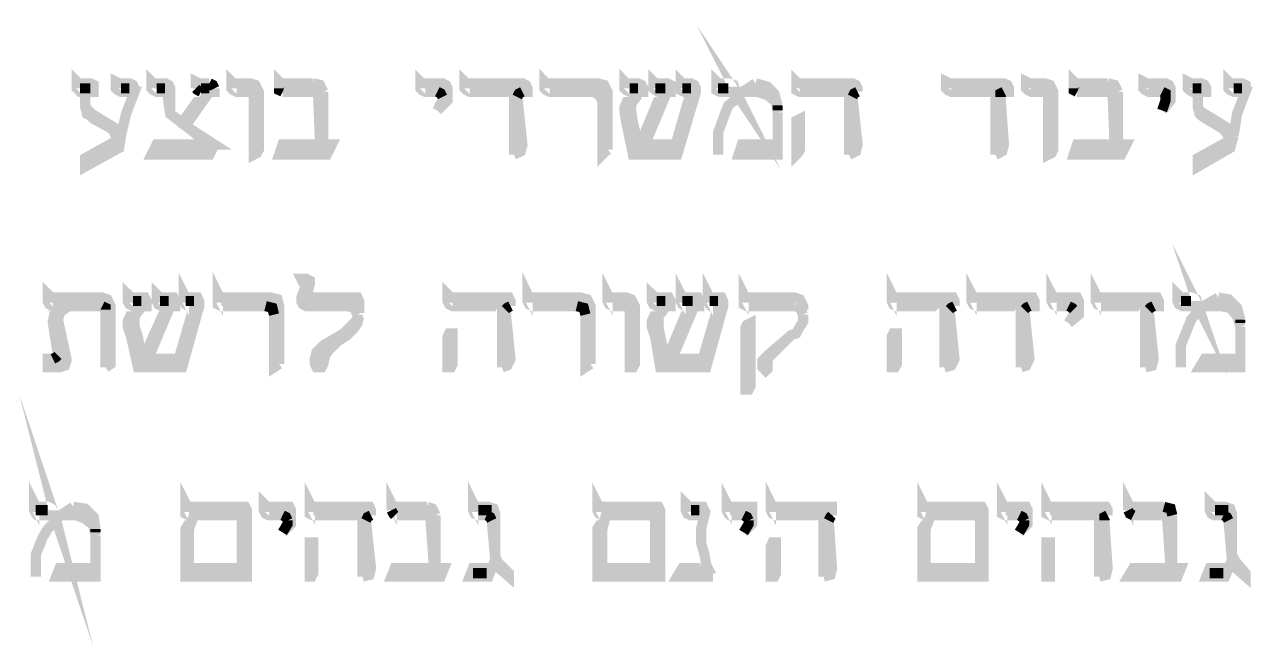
# Model space of a CAD drawing. Extents: x -6935 to 6681, y -4073 to 3778.
# Drawn here: x 5581 to 6288, y -3530 to -3171 of the extents above; entities that cross this region are included whole.
import ezdxf

# ---------------------------------------------------------------- set-up
doc = ezdxf.new("R2010")
doc.units = 0
doc.header["$MEASUREMENT"] = 0

# ---------------------------------------------------------------- blocks, each defined once
blk = doc.blocks.new('Map')
at = {"color": 0, "const_width": 0.01}
for points in [[(16.75831, 1.45665), (16.75495, 1.46169), (16.73997, 1.46169), (16.73661, 1.46333), (16.73661, 1.47168), (16.73829, 1.47), (16.74833, 1.47), (16.75332, 1.46837), (16.75495, 1.46333), (16.75831, 1.45665)], [(16.28332, 1.40001), (16.28332, 1.46169), (16.2666, 1.46169), (16.2633, 1.46333), (16.26162, 1.46501), (16.26162, 1.47168), (16.2633, 1.47), (16.27995, 1.47), (16.28495, 1.46837), (16.28831, 1.46169), (16.28831, 1.405), (16.28663, 1.40169), (16.28332, 1.40001)], [(16.71664, 1.46501), (16.71664, 1.46169), (16.6983, 1.40001), (16.65495, 1.40001), (16.64828, 1.43169), (16.64666, 1.44168), (16.64666, 1.44666), (16.65327, 1.46169), (16.65164, 1.46169), (16.64828, 1.46333), (16.64666, 1.46501), (16.64666, 1.47168), (16.64828, 1.47), (16.65995, 1.47), (16.66331, 1.46837), (16.66499, 1.46501), (16.66499, 1.46169), (16.65995, 1.46169), (16.65832, 1.45665), (16.65327, 1.45004), (16.65327, 1.44168), (16.65495, 1.43169), (16.65995, 1.41), (16.66163, 1.41), (16.68328, 1.46169), (16.67997, 1.46169), (16.67666, 1.46333), (16.67497, 1.46501), (16.67497, 1.47168), (16.67666, 1.47), (16.68832, 1.47), (16.69163, 1.46837), (16.69163, 1.46169), (16.68832, 1.46169), (16.66662, 1.41), (16.69662, 1.41), (16.71165, 1.46169), (16.70498, 1.46169), (16.70161, 1.46333), (16.70161, 1.47168), (16.7033, 1.47), (16.71165, 1.47), (16.71496, 1.46837), (16.71664, 1.46501)], [(17.06164, 1.40001), (17.06164, 1.46169), (17.04498, 1.46169), (17.04162, 1.46333), (17.03999, 1.46501), (17.03999, 1.47168), (17.0433, 1.47), (17.058276, 1.47), (17.063322, 1.46837), (17.066632, 1.46169), (17.066632, 1.405), (17.06495, 1.40169), (17.06164, 1.40001)], [(16.81831, 1.43501), (16.81831, 1.405), (16.81663, 1.40169), (16.81495, 1.40001), (16.81495, 1.43332), (16.81831, 1.43501)], [(17.209969, 1.24832), (17.208288, 1.25168), (17.193314, 1.25168), (17.18995, 1.25336), (17.188322, 1.25668), (17.188322, 1.26334), (17.191632, 1.26004), (17.201614, 1.26004), (17.20666, 1.25836), (17.208288, 1.25336), (17.209969, 1.24832)], [(16.22999, 1.25668), (16.22999, 1.25168), (16.21328, 1.19168), (16.16998, 1.19168), (16.16331, 1.22168), (16.15995, 1.23166), (16.15995, 1.23665), (16.16662, 1.25168), (16.16499, 1.25168), (16.16163, 1.25336), (16.15995, 1.25668), (16.15995, 1.26334), (16.16331, 1.26004), (16.17666, 1.26004), (16.17828, 1.25668), (16.17828, 1.25168), (16.1733, 1.25168), (16.17162, 1.24832), (16.16662, 1.2417), (16.16662, 1.23166), (16.16998, 1.22168), (16.1733, 1.20004), (16.17498, 1.20004), (16.19831, 1.25168), (16.19331, 1.25168), (16.18995, 1.25336), (16.18832, 1.25668), (16.18832, 1.26334), (16.19163, 1.26004), (16.20498, 1.26004), (16.20666, 1.25668), (16.20666, 1.25168), (16.20162, 1.25168), (16.17996, 1.20004), (16.20996, 1.20004), (16.22494, 1.25168), (16.21995, 1.25168), (16.21664, 1.25336), (16.21496, 1.25668), (16.21496, 1.26334), (16.21664, 1.26004), (16.22831, 1.26004), (16.22999, 1.25668)], [(16.65164, 1.19168), (16.65164, 1.25168), (16.63499, 1.25168), (16.63163, 1.25336), (16.62995, 1.25668), (16.62995, 1.26334), (16.63163, 1.26004), (16.64828, 1.26004), (16.65327, 1.25836), (16.65664, 1.25168), (16.65664, 1.19498), (16.65495, 1.19168), (16.65164, 1.19168)], [(16.74328, 1.25668), (16.74328, 1.25168), (16.72663, 1.19168), (16.68165, 1.19168), (16.67666, 1.22168), (16.67329, 1.23166), (16.67329, 1.23665), (16.67997, 1.25168), (16.67828, 1.25168), (16.67497, 1.25336), (16.67329, 1.25668), (16.67329, 1.26334), (16.67666, 1.26004), (16.68995, 1.26004), (16.69163, 1.25668), (16.69163, 1.25168), (16.68664, 1.25168), (16.68496, 1.24832), (16.67997, 1.2417), (16.67997, 1.23166), (16.68165, 1.22168), (16.68664, 1.20004), (16.68832, 1.20004), (16.70997, 1.25168), (16.70666, 1.25168), (16.7033, 1.25336), (16.70161, 1.25668), (16.70161, 1.26334), (16.7033, 1.26004), (16.71832, 1.26004), (16.71995, 1.25668), (16.71995, 1.25168), (16.71496, 1.25168), (16.69331, 1.20004), (16.72332, 1.20004), (16.73829, 1.25168), (16.73162, 1.25168), (16.72999, 1.25336), (16.72831, 1.25668), (16.72831, 1.26334), (16.72999, 1.26004), (16.74165, 1.26004), (16.74328, 1.25668)], [(16.76997, 1.23502), (16.76997, 1.17334), (16.76829, 1.17002), (16.76498, 1.17002), (16.76498, 1.23004), (16.76661, 1.23334), (16.76997, 1.23502)], [(16.47831, 1.22498), (16.47831, 1.19498), (16.47663, 1.19168), (16.47331, 1.19168), (16.47331, 1.22168), (16.47494, 1.22498), (16.47831, 1.22498)], [(16.91331, 1.22498), (16.91331, 1.19498), (16.91163, 1.19168), (16.90832, 1.19168), (16.90832, 1.22168), (16.90995, 1.22498), (16.91331, 1.22498)], [(16.08996, 1.04166), (16.08828, 1.04666), (16.07162, 1.04666), (16.06994, 1.04834), (16.06831, 1.0517), (16.06831, 1.05832), (16.06994, 1.05501), (16.08166, 1.05501), (16.08496, 1.05333), (16.08828, 1.04834), (16.08996, 1.04166)], [(16.27664, 1.0517), (16.27664, 0.98665), (16.21664, 0.98665), (16.21664, 1.03337), (16.22494, 1.04666), (16.21995, 1.04666), (16.21664, 1.04834), (16.21664, 1.05832), (16.21832, 1.05501), (16.27496, 1.05501), (16.27664, 1.0517)], [(16.68165, 1.0517), (16.68165, 0.98665), (16.61996, 0.98665), (16.61996, 1.03337), (16.62831, 1.04666), (16.62495, 1.04666), (16.62164, 1.04834), (16.61996, 1.0517), (16.61996, 1.05832), (16.62164, 1.05501), (16.67997, 1.05501), (16.68165, 1.0517)], [(16.99833, 1.0517), (16.99833, 0.98665), (16.93832, 0.98665), (16.93832, 1.03337), (16.94662, 1.04666), (16.94163, 1.04666), (16.93832, 1.04834), (16.93832, 1.05832), (16.93995, 1.05501), (16.99664, 1.05501), (16.99833, 1.0517)], [(16.22494, 1.04666), (16.2683, 1.04666), (16.27166, 1.04502), (16.27166, 0.99501), (16.21995, 0.99501), (16.21995, 1.03337), (16.22494, 1.04666)], [(16.62831, 1.04666), (16.67161, 1.04666), (16.67497, 1.04502), (16.67666, 1.04166), (16.67666, 0.99501), (16.62495, 0.99501), (16.62495, 1.03337), (16.62831, 1.04666)], [(16.94662, 1.04666), (16.98997, 1.04666), (16.99328, 1.04502), (16.99496, 1.04166), (16.99496, 0.99501), (16.94163, 0.99501), (16.94163, 1.03337), (16.94662, 1.04666)], [(16.34164, 1.02002), (16.34164, 0.99001), (16.33996, 0.98665), (16.33828, 0.98665), (16.33828, 1.02002), (16.34164, 1.02002)], [(16.79498, 1.02002), (16.79498, 0.99001), (16.7933, 0.98665), (16.78999, 0.98665), (16.78999, 1.01665), (16.79162, 1.02002), (16.79498, 1.02002)], [(17.063322, 1.02002), (17.063322, 0.98665), (17.059958, 0.98665), (17.059958, 1.02002), (17.063322, 1.02002)]]:
    blk.add_lwpolyline(points, close=True, dxfattribs=at)
for points in [[(16.15327, 1.41834), (16.15164, 1.40668), (16.11828, 1.38834), (16.11828, 1.3967), (16.14828, 1.41336), (16.14828, 1.41834), (16.14498, 1.42502), (16.12663, 1.43501), (16.12333, 1.43837), (16.11996, 1.44), (16.11828, 1.44666), (16.11828, 1.46169), (16.11328, 1.46169), (16.1116, 1.46333), (16.10998, 1.46501), (16.10998, 1.47168), (16.1116, 1.47), (16.12333, 1.47), (16.12663, 1.46837), (16.12663, 1.46169), (16.11828, 1.46169)], [(16.15327, 1.41834), (16.15833, 1.44), (16.16662, 1.46169), (16.15327, 1.46169), (16.14996, 1.46333), (16.14828, 1.46501), (16.14828, 1.47168), (16.15164, 1.47), (16.16163, 1.47), (16.16499, 1.46837), (16.16662, 1.46501), (16.16662, 1.46169)], [(16.23162, 1.46169), (16.23498, 1.46169), (16.21328, 1.43169), (16.20162, 1.44), (16.19831, 1.46169), (16.18832, 1.46169), (16.18496, 1.46333), (16.18327, 1.46501), (16.18327, 1.47168), (16.18496, 1.47), (16.19662, 1.47), (16.19999, 1.46837), (16.20162, 1.46501), (16.20162, 1.44336)], [(16.23998, 1.47), (16.22999, 1.47), (16.22663, 1.47168), (16.22663, 1.46501)], [(16.34164, 1.47), (16.30996, 1.47), (16.30827, 1.47168), (16.30827, 1.46501)], [(16.46328, 1.46169), (16.45162, 1.46169), (16.44831, 1.46333), (16.44662, 1.46501), (16.44662, 1.47168), (16.44831, 1.47), (16.46832, 1.47), (16.47163, 1.46837), (16.47331, 1.46501), (16.47331, 1.45334), (16.46328, 1.44336)], [(16.53831, 1.40001), (16.53831, 1.45665), (16.53999, 1.46169), (16.49496, 1.46169), (16.49166, 1.46333), (16.48998, 1.46501), (16.48998, 1.47168), (16.49166, 1.47), (16.54662, 1.47), (16.54998, 1.46837), (16.55166, 1.46501), (16.55166, 1.46169), (16.54662, 1.46169)], [(16.61666, 1.46169), (16.57331, 1.46169), (16.56994, 1.46333), (16.56831, 1.46501), (16.56831, 1.47168), (16.56994, 1.47), (16.61996, 1.47), (16.62663, 1.46837), (16.62995, 1.46169), (16.62995, 1.405)], [(16.86665, 1.40001), (16.86665, 1.45665), (16.86828, 1.46169), (16.81831, 1.46169), (16.81495, 1.46333), (16.81495, 1.47168), (16.81663, 1.47), (16.86996, 1.47), (16.87333, 1.46837), (16.87495, 1.46501), (16.87495, 1.46169)], [(17.00999, 1.40001), (17.00999, 1.45665), (17.01162, 1.46169), (16.96664, 1.46169), (16.96328, 1.46333), (16.96165, 1.46501), (16.96165, 1.47168), (16.96496, 1.47), (17.01829, 1.47), (17.02166, 1.46837), (17.02328, 1.46501), (17.02328, 1.46169), (17.01829, 1.46169)], [(17.119962, 1.47), (17.088279, 1.47), (17.086651, 1.47168), (17.086651, 1.46501)], [(17.173293, 1.46169), (17.159947, 1.46169), (17.156638, 1.46333), (17.154956, 1.46501), (17.154956, 1.47168), (17.158319, 1.47), (17.176657, 1.47), (17.179967, 1.46837), (17.181649, 1.46501), (17.181649, 1.45334), (17.173293, 1.44336)], [(17.243281, 1.41834), (17.239971, 1.40668), (17.208288, 1.38834), (17.208288, 1.3967), (17.238289, 1.41336), (17.238289, 1.41834), (17.233299, 1.42502), (17.216642, 1.43501), (17.211651, 1.43837), (17.209969, 1.44), (17.208288, 1.44666), (17.208288, 1.46169), (17.203296, 1.46169), (17.199986, 1.46333), (17.198304, 1.46501), (17.198304, 1.47168), (17.201614, 1.47), (17.211651, 1.47), (17.21496, 1.46837), (17.216642, 1.46501), (17.216642, 1.46169), (17.208288, 1.46169)], [(17.243281, 1.41834), (17.246644, 1.44), (17.254946, 1.46169), (17.243281, 1.46169), (17.239971, 1.46333), (17.238289, 1.46501), (17.238289, 1.47168), (17.239971, 1.47), (17.251636, 1.47), (17.254946, 1.46837), (17.254946, 1.46169)], [(16.12333, 1.46501), (16.11328, 1.46501)], [(16.16163, 1.46501), (16.15327, 1.46501)], [(16.24496, 1.41), (16.23998, 1.40001), (16.18327, 1.40001), (16.18832, 1.41), (16.24496, 1.41), (16.21664, 1.42833), (16.23998, 1.46169), (16.24496, 1.46169), (16.24496, 1.46501)], [(16.19662, 1.46501), (16.18832, 1.46501)], [(16.23162, 1.46169), (16.22831, 1.46333), (16.22663, 1.46501)], [(16.23162, 1.46501), (16.23998, 1.46501)], [(16.23998, 1.47), (16.24328, 1.46837), (16.24496, 1.46501)], [(16.28332, 1.46501), (16.2666, 1.46501)], [(16.31164, 1.46169), (16.30827, 1.46333), (16.30827, 1.46501)], [(16.30996, 1.46501), (16.34495, 1.46501)], [(16.31164, 1.46169), (16.34164, 1.46169), (16.34495, 1.46001), (16.34663, 1.45665), (16.34831, 1.41)], [(16.34164, 1.47), (16.34831, 1.46837), (16.35163, 1.46169)], [(16.35163, 1.41), (16.35163, 1.46169)], [(16.46832, 1.46501), (16.45162, 1.46501)], [(16.46328, 1.46169), (16.46664, 1.46001), (16.46832, 1.45665)], [(16.54662, 1.46501), (16.49496, 1.46501)], [(16.54162, 1.45665), (16.5433, 1.46001), (16.54662, 1.46169)], [(16.62495, 1.46501), (16.57331, 1.46501)], [(16.61666, 1.46169), (16.62164, 1.45833), (16.62495, 1.45334)], [(16.65995, 1.46501), (16.65164, 1.46501)], [(16.68664, 1.46501), (16.67666, 1.46501)], [(16.71165, 1.46501), (16.7033, 1.46501)], [(16.77497, 1.47), (16.76498, 1.46333), (16.76162, 1.46169), (16.75831, 1.45665), (16.74833, 1.44834), (16.74496, 1.44), (16.73829, 1.42166), (16.73829, 1.40001)], [(16.74833, 1.46501), (16.73829, 1.46501)], [(16.77665, 1.46169), (16.76162, 1.46169)], [(16.76997, 1.46501), (16.78999, 1.46169)], [(16.77497, 1.47), (16.78663, 1.46669), (16.7933, 1.46001), (16.79661, 1.44834)], [(16.77665, 1.46169), (16.78663, 1.45833), (16.79498, 1.45166), (16.79661, 1.44168)], [(16.86996, 1.46501), (16.81831, 1.46501)], [(16.86996, 1.45665), (16.87164, 1.46001), (16.87495, 1.46169)], [(17.01829, 1.46501), (16.96664, 1.46501)], [(17.01498, 1.45665), (17.01498, 1.46001), (17.01829, 1.46169)], [(17.06164, 1.46501), (17.04498, 1.46501)], [(17.08996, 1.46169), (17.086651, 1.46333), (17.086651, 1.46501)], [(17.088279, 1.46501), (17.123326, 1.46501)], [(17.08996, 1.46169), (17.119962, 1.46169), (17.123326, 1.46001), (17.124954, 1.45665), (17.126636, 1.41)], [(17.119962, 1.47), (17.126636, 1.46837), (17.129946, 1.46169)], [(17.129946, 1.41), (17.129946, 1.46169)], [(17.176657, 1.46501), (17.159947, 1.46501)], [(17.173293, 1.46169), (17.176657, 1.46001), (17.176657, 1.45665)], [(17.211651, 1.46501), (17.203296, 1.46501)], [(17.251636, 1.46501), (17.243281, 1.46501)], [(16.46328, 1.44336), (16.46832, 1.45334), (16.46832, 1.45665)], [(16.54162, 1.45665), (16.54662, 1.41), (16.54498, 1.40332), (16.53831, 1.40001)], [(16.62995, 1.405), (16.62495, 1.40001), (16.62495, 1.45334)], [(16.86996, 1.45665), (16.87495, 1.41), (16.87333, 1.40332), (16.86665, 1.40001)], [(17.01498, 1.45665), (17.01829, 1.41), (17.01661, 1.40332), (17.00999, 1.40001)], [(17.173293, 1.44336), (17.176657, 1.45334), (17.176657, 1.45665)], [(16.11828, 1.44666), (16.12333, 1.44168), (16.12495, 1.44), (16.14666, 1.4267), (16.14828, 1.42166)], [(16.23998, 1.41), (16.20162, 1.44)], [(16.79661, 1.41), (16.79661, 1.40001), (16.75831, 1.40001), (16.76162, 1.41), (16.79661, 1.41), (16.79661, 1.44168)], [(16.79661, 1.44336), (16.79661, 1.44834)], [(17.208288, 1.44666), (17.211651, 1.44168), (17.21496, 1.44), (17.236607, 1.4267), (17.238289, 1.42166)], [(16.54162, 1.405), (16.54162, 1.4267)], [(16.86996, 1.405), (16.86996, 1.4267)], [(17.01498, 1.405), (17.01498, 1.4267)], [(16.14828, 1.41), (16.11996, 1.39334)], [(16.23998, 1.405), (16.18832, 1.405)], [(16.35163, 1.41), (16.35998, 1.41), (16.35499, 1.40001), (16.30827, 1.40001), (16.31164, 1.41), (16.34831, 1.41)], [(16.35499, 1.405), (16.30996, 1.405)], [(16.69494, 1.405), (16.65995, 1.405)], [(16.79162, 1.405), (16.76162, 1.405)], [(17.129946, 1.41), (17.1383, 1.41), (17.133308, 1.40001), (17.086651, 1.40001), (17.08996, 1.41), (17.126636, 1.41)], [(17.133308, 1.405), (17.088279, 1.405)], [(17.238289, 1.41), (17.209969, 1.39334)], [(16.09164, 1.20334), (16.08664, 1.23502), (16.08664, 1.23665), (16.08828, 1.24501), (16.09831, 1.25168), (16.08664, 1.25168), (16.08328, 1.25336), (16.08166, 1.25668), (16.08166, 1.26334), (16.08496, 1.26004), (16.13499, 1.26004), (16.13998, 1.25836), (16.1433, 1.25168), (16.1433, 1.19498), (16.1383, 1.19168)], [(16.29498, 1.25168), (16.25163, 1.25168), (16.24833, 1.25336), (16.24833, 1.26334), (16.24995, 1.26004), (16.29998, 1.26004), (16.30664, 1.25836), (16.30827, 1.25168), (16.30827, 1.19498)], [(16.37495, 1.25168), (16.33496, 1.25168), (16.33166, 1.25336), (16.32998, 1.25668), (16.32998, 1.26004), (16.33496, 1.27333), (16.33166, 1.27501), (16.32998, 1.27832), (16.33496, 1.27832), (16.33828, 1.27669), (16.33828, 1.27333), (16.33496, 1.26004), (16.38499, 1.26004), (16.38662, 1.25668), (16.38662, 1.24501)], [(16.52664, 1.19168), (16.52664, 1.24832), (16.52827, 1.25168), (16.47831, 1.25168), (16.47494, 1.25336), (16.47331, 1.25668), (16.47331, 1.26334), (16.47663, 1.26004), (16.53332, 1.26004), (16.53495, 1.25668), (16.53495, 1.25168)], [(16.59994, 1.25168), (16.55664, 1.25168), (16.55328, 1.25336), (16.55166, 1.25668), (16.55166, 1.26334), (16.55328, 1.26004), (16.60331, 1.26004), (16.60998, 1.25836), (16.61328, 1.25168), (16.61328, 1.19498)], [(16.81332, 1.25168), (16.76661, 1.25168), (16.7633, 1.25336), (16.7633, 1.26334), (16.76498, 1.26004), (16.81332, 1.26004), (16.81831, 1.25836), (16.82162, 1.25168), (16.82162, 1.24832)], [(16.95997, 1.19168), (16.95997, 1.24832), (16.96328, 1.25168), (16.91331, 1.25168), (16.90995, 1.25336), (16.90832, 1.25668), (16.90832, 1.26334), (16.90995, 1.26004), (16.96832, 1.26004), (16.96995, 1.25668), (16.96995, 1.25168)], [(17.03495, 1.19168), (17.03495, 1.24832), (17.03663, 1.25168), (16.99165, 1.25168), (16.98829, 1.25336), (16.98661, 1.25668), (16.98661, 1.26334), (16.98829, 1.26004), (17.04661, 1.26004), (17.04829, 1.25668), (17.04829, 1.25168), (17.0433, 1.25168)], [(17.08166, 1.25168), (17.06994, 1.25168), (17.066632, 1.25336), (17.06495, 1.25668), (17.06495, 1.26334), (17.066632, 1.26004), (17.08996, 1.26004), (17.091642, 1.25668), (17.091642, 1.24333), (17.08166, 1.23502)], [(17.156638, 1.19168), (17.156638, 1.24832), (17.158319, 1.25168), (17.113289, 1.25168), (17.109981, 1.25336), (17.108299, 1.25668), (17.108299, 1.26334), (17.109981, 1.26004), (17.168303, 1.26004), (17.169985, 1.25668), (17.169985, 1.25168), (17.164993, 1.25168)], [(17.228307, 1.26004), (17.216642, 1.25336), (17.21496, 1.25168), (17.209969, 1.24832), (17.201614, 1.23833), (17.198304, 1.23004), (17.191632, 1.21333), (17.191632, 1.19168)], [(17.228307, 1.26004), (17.238289, 1.25836), (17.246644, 1.25), (17.249954, 1.23833)], [(16.13499, 1.25168), (16.10163, 1.25168), (16.09332, 1.24501), (16.09164, 1.23833), (16.09994, 1.20004), (16.09994, 1.19834), (16.09831, 1.19336), (16.09332, 1.19168), (16.08166, 1.19168), (16.08166, 1.20004), (16.08664, 1.20004)], [(16.13662, 1.25668), (16.08664, 1.25668)], [(16.13499, 1.25168), (16.1383, 1.25), (16.1383, 1.24832)], [(16.1383, 1.19168), (16.1383, 1.24832)], [(16.1733, 1.25668), (16.16499, 1.25668)], [(16.19999, 1.25668), (16.19163, 1.25668)], [(16.22494, 1.25668), (16.21664, 1.25668)], [(16.30328, 1.25668), (16.25163, 1.25668)], [(16.29498, 1.25168), (16.30166, 1.25), (16.30328, 1.24333)], [(16.38163, 1.25668), (16.33496, 1.25668)], [(16.37495, 1.25168), (16.38163, 1.25), (16.38499, 1.24333)], [(16.52995, 1.25668), (16.47831, 1.25668)], [(16.52995, 1.24832), (16.53495, 1.20004), (16.53164, 1.19336), (16.52664, 1.19168)], [(16.52995, 1.24832), (16.53164, 1.25), (16.53495, 1.25168)], [(16.6083, 1.25668), (16.55664, 1.25668)], [(16.59994, 1.25168), (16.60662, 1.25), (16.6083, 1.24333)], [(16.65164, 1.25668), (16.63499, 1.25668)], [(16.68664, 1.25668), (16.67828, 1.25668)], [(16.71328, 1.25668), (16.7033, 1.25668)], [(16.73829, 1.25668), (16.72999, 1.25668)], [(16.81332, 1.25668), (16.76997, 1.25668)], [(16.81332, 1.25168), (16.81831, 1.25), (16.82162, 1.24333)], [(16.96496, 1.25668), (16.91331, 1.25668)], [(16.96496, 1.24832), (16.96995, 1.20004), (16.96664, 1.19336), (16.95997, 1.19168)], [(16.96496, 1.24832), (16.96664, 1.25), (16.96995, 1.25168)], [(17.0433, 1.25668), (16.99165, 1.25668)], [(17.03831, 1.24832), (17.0433, 1.20004), (17.03999, 1.19336), (17.03495, 1.19168)], [(17.03831, 1.24832), (17.03999, 1.25), (17.0433, 1.25168)], [(17.086651, 1.25668), (17.06994, 1.25668)], [(17.08166, 1.25168), (17.084969, 1.25), (17.086651, 1.24832)], [(17.08166, 1.23502), (17.086651, 1.24333), (17.086651, 1.24832)], [(17.164993, 1.25668), (17.113289, 1.25668)], [(17.159947, 1.24832), (17.164993, 1.20004), (17.163311, 1.19336), (17.156638, 1.19168)], [(17.159947, 1.24832), (17.161629, 1.25), (17.164993, 1.25168)], [(17.201614, 1.25668), (17.191632, 1.25668)], [(17.229989, 1.25168), (17.21496, 1.25168)], [(17.223315, 1.25668), (17.243281, 1.25168)], [(17.229989, 1.25168), (17.239971, 1.25), (17.246644, 1.2417), (17.249954, 1.23166)], [(16.30827, 1.19498), (16.30328, 1.19168), (16.30328, 1.24333)], [(16.38662, 1.2417), (16.38499, 1.23502), (16.38163, 1.23004), (16.37495, 1.22336), (16.36498, 1.21669), (16.36328, 1.21501), (16.35662, 1.20833), (16.35331, 1.20334), (16.35163, 1.19498), (16.34994, 1.19168), (16.34495, 1.19168), (16.34332, 1.19498), (16.34332, 1.20004), (16.34495, 1.20665), (16.35163, 1.21333), (16.37164, 1.22498), (16.37495, 1.22836), (16.38163, 1.23502), (16.38499, 1.23833), (16.38499, 1.24333)], [(16.61328, 1.19498), (16.6083, 1.19168), (16.6083, 1.24333)], [(16.80996, 1.22336), (16.78831, 1.20166), (16.78663, 1.19834), (16.78663, 1.19), (16.78495, 1.18837), (16.78332, 1.19), (16.78164, 1.19168), (16.78164, 1.19834), (16.78495, 1.20166), (16.78663, 1.20334), (16.80996, 1.22336), (16.81495, 1.22498), (16.81663, 1.22836), (16.82162, 1.23665), (16.82162, 1.24333)], [(17.249954, 1.23502), (17.249954, 1.23833)], [(16.09164, 1.22168), (16.09495, 1.19498), (16.08664, 1.19498)], [(17.249954, 1.20004), (17.249954, 1.19168), (17.209969, 1.19168), (17.21496, 1.20004), (17.249954, 1.20004), (17.249954, 1.23166)], [(16.52995, 1.19498), (16.52995, 1.21669)], [(16.96496, 1.19498), (16.96496, 1.21669)], [(17.03831, 1.19498), (17.03831, 1.21669)], [(17.159947, 1.19498), (17.159947, 1.21669)], [(16.09164, 1.20334), (16.08996, 1.20166), (16.08664, 1.20004)], [(16.34831, 1.19498), (16.35163, 1.20833)], [(16.20828, 1.19498), (16.1733, 1.19498)], [(16.72163, 1.19498), (16.68664, 1.19498)], [(17.244962, 1.19498), (17.21496, 1.19498)], [(16.31164, 1.04666), (16.2983, 1.04666), (16.29498, 1.04834), (16.2933, 1.0517), (16.2933, 1.05832), (16.29662, 1.05501), (16.31831, 1.05501), (16.31994, 1.0517), (16.31994, 1.03836), (16.31164, 1.03)], [(16.38998, 0.98665), (16.38998, 1.04166), (16.3916, 1.04666), (16.34164, 1.04666), (16.33828, 1.04834), (16.33828, 1.05832), (16.33996, 1.05501), (16.39666, 1.05501), (16.39828, 1.0517), (16.39828, 1.04666)], [(16.4533, 1.05501), (16.41998, 1.05501), (16.4183, 1.05832), (16.4183, 1.0517)], [(16.51162, 1.04666), (16.50331, 1.04666), (16.49995, 1.04834), (16.49833, 1.0517), (16.49833, 1.05832), (16.49995, 1.05501), (16.5133, 1.05501), (16.5183, 1.05333), (16.51998, 1.04834), (16.51998, 1.00836), (16.52166, 1.00168), (16.53332, 0.99001), (16.53332, 0.98665), (16.51998, 0.99832)], [(16.72831, 0.9917), (16.72831, 0.98665), (16.6983, 0.98665), (16.7033, 0.99501), (16.72831, 0.99501), (16.72663, 0.99832), (16.72494, 1.00836), (16.72163, 1.02002), (16.72163, 1.03337), (16.72494, 1.04666), (16.71165, 1.04666), (16.70829, 1.04834), (16.70666, 1.0517), (16.70666, 1.05832), (16.70997, 1.05501), (16.72332, 1.05501), (16.72494, 1.0517), (16.72494, 1.04666)], [(16.7633, 1.04666), (16.74995, 1.04666), (16.74833, 1.04834), (16.74664, 1.0517), (16.74664, 1.05832), (16.74833, 1.05501), (16.77166, 1.05501), (16.77166, 1.03836), (16.7633, 1.03)], [(16.84164, 0.98665), (16.84164, 1.04166), (16.84495, 1.04666), (16.79498, 1.04666), (16.79162, 1.04834), (16.78999, 1.0517), (16.78999, 1.05832), (16.79162, 1.05501), (16.84994, 1.05501), (16.84994, 1.04666)], [(17.03332, 1.04666), (17.01997, 1.04666), (17.01661, 1.04834), (17.01661, 1.05832), (17.01829, 1.05501), (17.03999, 1.05501), (17.04162, 1.0517), (17.04162, 1.03836), (17.03332, 1.03)], [(17.111607, 0.98665), (17.111607, 1.04166), (17.113289, 1.04666), (17.063322, 1.04666), (17.059958, 1.04834), (17.059958, 1.05832), (17.06164, 1.05501), (17.118281, 1.05501), (17.119962, 1.0517), (17.119962, 1.04666)], [(17.174975, 1.05501), (17.14161, 1.05501), (17.139982, 1.05832), (17.139982, 1.0517)], [(17.233299, 1.04666), (17.224943, 1.04666), (17.221633, 1.04834), (17.219951, 1.0517), (17.219951, 1.05832), (17.223315, 1.05501), (17.234981, 1.05501), (17.239971, 1.05333), (17.241653, 1.04834), (17.241653, 1.00836), (17.244962, 1.00168), (17.254946, 0.99001), (17.254946, 0.98665), (17.241653, 0.99832)], [(16.10662, 1.05501), (16.09663, 1.04834), (16.09332, 1.04666), (16.08996, 1.04166), (16.08166, 1.03337), (16.07662, 1.02501), (16.06994, 1.00836), (16.06994, 0.98665)], [(16.10662, 1.05501), (16.11828, 1.05333), (16.12663, 1.04502), (16.12831, 1.03337)], [(16.4533, 1.05501), (16.45828, 1.05333), (16.46164, 1.04666)], [(17.174975, 1.05501), (17.181649, 1.05333), (17.183276, 1.04666)], [(16.08166, 1.0517), (16.06994, 1.0517)], [(16.10998, 1.04666), (16.09332, 1.04666)], [(16.10331, 1.0517), (16.12164, 1.04666)], [(16.10998, 1.04666), (16.11828, 1.04334), (16.12663, 1.03668), (16.12831, 1.02669)], [(16.27166, 1.0517), (16.21995, 1.0517)], [(16.31663, 1.0517), (16.2983, 1.0517)], [(16.31164, 1.04666), (16.31495, 1.04502), (16.31663, 1.04166)], [(16.31164, 1.03), (16.31663, 1.03836), (16.31663, 1.04166)], [(16.3933, 1.0517), (16.34164, 1.0517)], [(16.3933, 1.04166), (16.39828, 0.99501), (16.39666, 0.98833), (16.38998, 0.98665)], [(16.3933, 1.04166), (16.39498, 1.04502), (16.39828, 1.04666)], [(16.42162, 1.04666), (16.41998, 1.04834), (16.4183, 1.0517)], [(16.41998, 1.0517), (16.45498, 1.0517)], [(16.42162, 1.04666), (16.4533, 1.04666), (16.45666, 1.04502), (16.45666, 1.04166), (16.45996, 0.99501)], [(16.46164, 0.99501), (16.46164, 1.04666)], [(16.5166, 0.99501), (16.49833, 0.99501), (16.49496, 0.98665), (16.5133, 0.98665), (16.51998, 1.00336), (16.5166, 1.04166)], [(16.50331, 1.0517), (16.5166, 1.0517)], [(16.51162, 1.04666), (16.51498, 1.04502), (16.5166, 1.04166)], [(16.67666, 1.0517), (16.62495, 1.0517)], [(16.71995, 1.0517), (16.71165, 1.0517)], [(16.76829, 1.0517), (16.74995, 1.0517)], [(16.7633, 1.04666), (16.76661, 1.04502), (16.76829, 1.04166)], [(16.7633, 1.03), (16.76829, 1.03836), (16.76829, 1.04166)], [(16.84663, 1.0517), (16.79498, 1.0517)], [(16.84663, 1.04166), (16.84994, 0.99501), (16.84832, 0.98833), (16.84164, 0.98665)], [(16.84663, 1.04166), (16.84832, 1.04502), (16.84994, 1.04666)], [(16.99496, 1.0517), (16.94163, 1.0517)], [(17.03831, 1.0517), (17.01997, 1.0517)], [(17.03332, 1.04666), (17.03663, 1.04502), (17.03831, 1.04166)], [(17.03332, 1.03), (17.03831, 1.03836), (17.03831, 1.04166)], [(17.116653, 1.0517), (17.063322, 1.0517)], [(17.116653, 1.04166), (17.119962, 0.99501), (17.118281, 0.98833), (17.111607, 0.98665)], [(17.116653, 1.04166), (17.116653, 1.04502), (17.119962, 1.04666)], [(17.144974, 1.04666), (17.14161, 1.04834), (17.139982, 1.0517)], [(17.14161, 1.0517), (17.176657, 1.0517)], [(17.144974, 1.04666), (17.174975, 1.04666), (17.178285, 1.04502), (17.178285, 1.04166), (17.181649, 0.99501)], [(17.183276, 0.99501), (17.183276, 1.04666)], [(17.238289, 0.99501), (17.219951, 0.99501), (17.216642, 0.98665), (17.234981, 0.98665), (17.241653, 1.00336), (17.238289, 1.04166)], [(17.224943, 1.0517), (17.238289, 1.0517)], [(17.233299, 1.04666), (17.236607, 1.04502), (17.238289, 1.04166)], [(16.12831, 1.03), (16.12831, 1.03337)], [(16.12831, 0.99501), (16.12831, 0.98665), (16.08996, 0.98665), (16.09332, 0.99501), (16.12831, 0.99501), (16.12831, 1.02669)], [(16.3933, 0.99001), (16.3933, 1.01166)], [(16.84663, 0.99001), (16.84663, 1.01166)], [(17.116653, 0.99001), (17.116653, 1.01166)], [(16.46164, 0.99501), (16.46995, 0.99501), (16.46664, 0.98665), (16.4183, 0.98665), (16.42162, 0.99501), (16.45996, 0.99501)], [(17.183276, 0.99501), (17.191632, 0.99501), (17.188322, 0.98665), (17.139982, 0.98665), (17.144974, 0.99501), (17.181649, 0.99501)], [(16.12495, 0.99001), (16.09332, 0.99001)], [(16.27166, 0.99001), (16.21995, 0.99001)], [(16.46664, 0.99001), (16.41998, 0.99001)], [(16.51162, 0.99001), (16.49833, 0.99001)], [(16.67666, 0.99001), (16.62495, 0.99001)], [(16.72494, 0.99001), (16.7033, 0.99001)], [(16.99496, 0.99001), (16.94163, 0.99001)], [(17.188322, 0.99001), (17.14161, 0.99001)], [(17.233299, 0.99001), (17.219951, 0.99001)]]:
    blk.add_lwpolyline(points, dxfattribs=at)

msp = doc.modelspace()

# ---------------------------------------------------------------- block references
at = {"linetype": 'ByBlock', "xscale": 588.2508833876793, "yscale": 588.2508833876793, "zscale": 588.2508833876793}
msp.add_blockref('Map', (-3865.55, -4069.67), dxfattribs=at)

doc.saveas('drawing.dxf')
